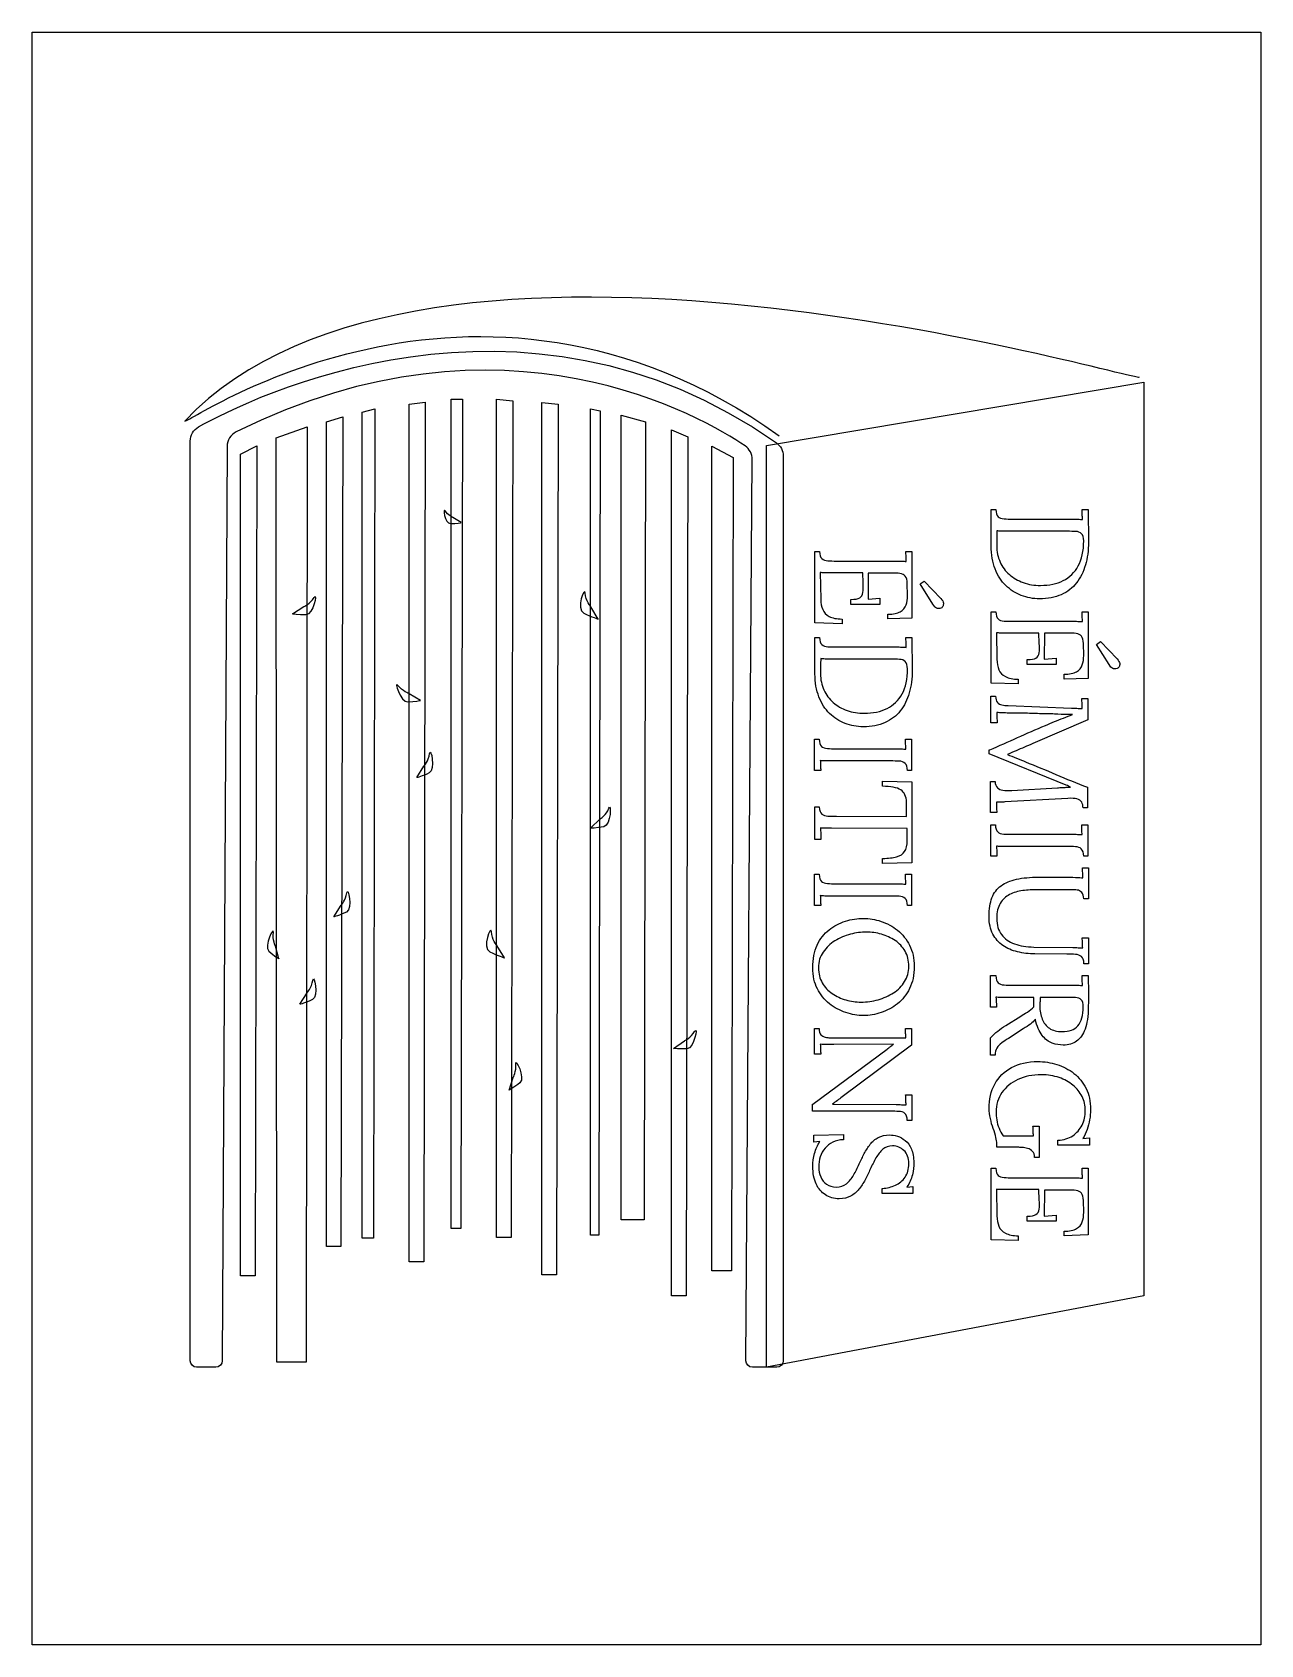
# Model space of a CAD drawing. Extents: x 67 to 232, y 151 to 367.
import ezdxf

# ---------------------------------------------------------------- set-up
doc = ezdxf.new("R2010")
doc.units = 0
doc.layers.get('0').update_dxf_attribs({"linetype": 'CONTINUOUS'})

msp = doc.modelspace()

# ---------------------------------------------------------------- linework, layer by layer
at = {"color": 1}
for points in [[(67.422162, 151.310692), (67.422162, 366.76902)], [(67.438804, 366.785671), (231.553509, 366.785671)], [(231.570152, 366.769028), (231.570152, 151.310692)], [(231.553509, 151.294023), (67.438804, 151.294023)]]:
    msp.add_lwpolyline(points, dxfattribs=at)
msp.add_lwpolyline([(67.438804, 366.785663)], close=True, dxfattribs=at)
at = {"color": 7}
for points in [[(215.952917, 197.908333), (165.523333, 188.383333), (165.523333, 311.573333), (215.952917, 320.013542)], [(119.723958, 202.459167), (117.766042, 202.459167), (117.766042, 317.103125), (119.935625, 317.34125)], [(124.698125, 206.904167), (123.401667, 206.904167), (123.401667, 317.738125), (124.909792, 317.764583)], [(131.418542, 205.713542), (129.460625, 205.713542), (129.460625, 317.738125), (131.630208, 317.526458)], [(137.4775, 200.712917), (135.519583, 200.712917), (135.519583, 317.314792), (137.689167, 317.076667)], [(108.664375, 204.522917), (106.732917, 204.522917), (106.732917, 314.721875), (108.9025, 315.383333)], [(113.003542, 205.607708), (111.495417, 205.607708), (111.495417, 316.018333), (113.215208, 316.468125)], [(143.113125, 206.031042), (142.028333, 206.031042), (142.028333, 316.441667), (143.324792, 316.203542)], [(149.172083, 208.094792), (146.129375, 208.094792), (146.129375, 315.595), (149.38375, 314.721875)], [(104.034167, 189.044792), (100.118333, 189.044792), (100.0125, 312.57875), (104.14, 314.060417)], [(154.78125, 197.908333), (152.849792, 197.908333), (152.849792, 313.637083), (155.019375, 312.711042)], [(97.207917, 200.607083), (95.25, 200.607083), (95.25, 310.382708), (97.419583, 311.493958)], [(160.866667, 201.268542), (158.247292, 201.268542), (158.247292, 311.4675), (161.078333, 309.959375)], [(171.714583, 241.77625)], [(172.481875, 241.749792)], [(202.035833, 236.69625)], [(195.2625, 222.937917)], [(88.529583, 189.256458)]]:
    msp.add_lwpolyline(points, close=True, dxfattribs=at)
for points in [[(88.529583, 189.256458), (88.529583, 312.155417)], [(93.450833, 311.441042), (92.815833, 189.256458)], [(162.771667, 189.256458), (163.618333, 309.694792)], [(167.772292, 310.144583), (167.772292, 189.256458)], [(124.751042, 301.254583), (123.639792, 301.9425), (123.639792, 301.9425)], [(195.553542, 298.1325), (195.553542, 303.000833), (196.162083, 303.000833), (196.162083, 303.000833)], [(198.4375, 301.730833), (206.427917, 301.730833)], [(207.697917, 303.000833), (208.518125, 303.000833), (208.544583, 298.635208)], [(205.687083, 300.090417), (197.749583, 300.090417), (197.749583, 300.116875)], [(175.630417, 288.369375), (175.630417, 287.734375), (172.005625, 287.840208), (172.005625, 297.391667), (172.614167, 297.391667)], [(184.15, 297.391667), (184.970208, 297.391667), (184.970208, 288.475208), (181.742292, 288.395833), (181.742292, 289.004375)], [(174.889583, 296.121667), (182.88, 296.121667)], [(172.72, 294.587083), (172.772917, 291.041667)], [(178.435, 293.184792), (178.382083, 294.534167), (174.14875, 294.534167)], [(182.112708, 294.507708), (179.122917, 294.507708), (179.096458, 291.015208), (180.683958, 291.1475), (180.683958, 290.327292), (176.794583, 290.327292), (176.794583, 290.98875), (176.821042, 290.98875)], [(184.361667, 291.517917), (184.335208, 293.105417)], [(186.081458, 293.0525), (186.610625, 293.449375), (188.833125, 291.121042)], [(187.748333, 290.35375), (186.081458, 293.0525), (186.081458, 293.0525)], [(102.182083, 289.057292), (103.690208, 290.03625), (103.690208, 290.03625)], [(143.060208, 288.369375), (142.054792, 290.009792), (142.054792, 290.009792)], [(199.178333, 280.326042), (199.178333, 279.691042), (195.553542, 279.796875), (195.553542, 289.348333), (196.162083, 289.348333)], [(207.697917, 289.348333), (208.518125, 289.348333), (208.518125, 280.431875), (205.290208, 280.326042), (205.290208, 280.9875)], [(198.4375, 288.078333), (206.427917, 288.078333)], [(172.005625, 281.040417), (172.005625, 285.90875), (172.614167, 285.90875), (172.614167, 285.90875)], [(174.889583, 284.63875), (182.88, 284.63875)], [(184.15, 285.90875), (184.970208, 285.90875), (184.996667, 281.543125)], [(196.267917, 286.54375), (196.320833, 282.998333)], [(201.982917, 285.141458), (201.93, 286.490833), (197.696667, 286.490833)], [(205.660625, 286.490833), (202.670833, 286.490833), (202.644375, 282.998333), (204.231875, 283.130625), (204.231875, 282.310417), (200.3425, 282.310417), (200.3425, 282.945417), (200.368958, 282.945417)], [(207.909583, 283.501042), (207.883125, 285.088542)], [(209.629375, 284.982708), (210.158542, 285.379583), (212.381042, 283.05125)], [(211.29625, 282.283958), (209.629375, 284.982708), (209.629375, 284.982708)], [(182.139167, 282.998333), (174.201667, 282.998333), (174.201667, 283.024792)], [(119.300625, 277.495), (117.766042, 278.394583), (117.766042, 278.394583)], [(196.347292, 274.505208), (195.527083, 274.505208), (195.527083, 278.077083), (196.135625, 278.077083)], [(197.828958, 276.807083), (206.269167, 276.463125)], [(207.671458, 277.733125), (208.465208, 277.733125), (208.465208, 274.902083), (201.109792, 271.727083)], [(172.772917, 268.12875), (171.952708, 268.12875), (171.952708, 272.309167), (172.56125, 272.309167)], [(184.097083, 272.309167), (184.917292, 272.309167), (184.917292, 268.12875), (184.361667, 268.12875), (184.361667, 268.12875)], [(182.08625, 269.39875), (174.201667, 269.39875)], [(174.836667, 271.039167), (182.827083, 271.039167)], [(205.58125, 266.170833), (195.288958, 270.35125), (195.288958, 270.880417), (195.368333, 270.880417)], [(197.749583, 270.271875), (197.749583, 270.245417)], [(118.797917, 267.17625), (119.750417, 268.710833), (119.750417, 268.710833)], [(181.027917, 266.012083), (181.027917, 266.7), (184.94375, 266.594167), (184.94375, 255.799167), (181.027917, 255.693333), (181.027917, 256.38125), (181.080833, 256.38125)], [(196.294375, 262.519583), (195.474167, 262.519583), (195.474167, 266.673542), (196.082708, 266.673542)], [(198.305208, 265.456458), (204.417083, 265.826875)], [(208.43875, 265.879792), (208.43875, 263.128125), (207.830208, 263.128125)], [(172.799375, 258.92125), (171.979167, 258.92125), (171.979167, 263.260417), (172.587708, 263.260417)], [(174.863125, 262.016875), (184.255833, 261.990417), (184.229375, 263.895417)], [(205.792917, 264.398125), (197.379167, 263.921875)], [(142.028333, 260.402917), (143.324792, 261.646458), (143.324792, 261.646458)], [(196.320833, 256.69875), (195.500625, 256.69875), (195.500625, 260.879167), (196.109167, 260.879167)], [(207.645, 260.879167), (208.465208, 260.879167), (208.465208, 256.69875), (207.909583, 256.69875), (207.909583, 256.69875)], [(184.335208, 258.788958), (184.335208, 260.376458), (174.228125, 260.402917)], [(198.384583, 259.609167), (206.375, 259.609167)], [(205.634167, 257.96875), (197.749583, 257.96875)], [(207.750833, 255.11125), (208.544583, 255.11125), (208.544583, 250.957292), (207.909583, 250.957292), (207.909583, 250.957292)], [(172.772917, 250.084167), (171.952708, 250.084167), (171.952708, 254.264583), (172.56125, 254.264583)], [(174.836667, 252.994583), (182.827083, 252.994583)], [(184.097083, 254.264583), (184.917292, 254.264583), (184.917292, 250.084167), (184.361667, 250.084167), (184.361667, 250.084167)], [(206.427917, 252.200833), (201.77125, 252.200833)], [(201.903542, 253.867708), (205.660625, 253.867708)], [(107.738333, 248.576042), (108.690833, 250.110625), (108.690833, 250.110625)], [(182.08625, 251.354167), (174.201667, 251.354167)], [(207.724375, 245.745), (208.544583, 245.745), (208.544583, 242.305417), (207.936042, 242.305417)], [(100.382917, 242.966875), (99.906667, 244.660208), (99.906667, 244.660208)], [(130.518958, 243.099167), (129.513542, 244.739583), (129.513542, 244.739583)], [(201.242083, 244.527917), (206.454375, 244.475)], [(205.660625, 243.601875), (201.374375, 243.628333)], [(196.267917, 236.484583), (195.447708, 236.484583), (195.447708, 240.717917), (195.553542, 240.717917)], [(195.553542, 240.717917), (196.162083, 240.717917)], [(198.4375, 239.447917), (206.427917, 239.447917)], [(207.697917, 240.717917), (208.518125, 240.717917)], [(103.1875, 236.881458), (104.14, 238.416042), (104.14, 238.416042)], [(201.268542, 237.781042), (197.670208, 237.781042)], [(205.660625, 237.8075), (202.115208, 237.8075)], [(197.511458, 234.050417), (199.495833, 235.293958)], [(172.772917, 230.213958), (171.952708, 230.213958), (171.952708, 233.627083), (172.56125, 233.627083)], [(184.097083, 233.627083), (184.917292, 233.627083), (184.917292, 231.431042), (175.630417, 224.498958)], [(199.839792, 233.600625), (197.855417, 232.330625)], [(153.114375, 230.98125), (154.569583, 232.013125), (154.569583, 232.013125)], [(171.714583, 223.52), (181.636458, 230.901875)], [(173.99, 232.41), (182.906458, 232.383542)], [(182.483125, 231.536875), (182.483125, 231.563333), (174.545625, 231.510417)], [(196.082708, 230.081667), (195.474167, 230.081667), (195.474167, 232.41)], [(131.1275, 225.398542), (131.683125, 227.091875), (131.683125, 227.091875)], [(184.123542, 224.763542), (184.94375, 224.763542), (184.94375, 221.350417), (184.335208, 221.350417)], [(182.059792, 222.593958), (171.688125, 222.620417), (171.688125, 223.52), (171.714583, 223.52)], [(174.360417, 223.546458), (174.360417, 223.52), (182.853542, 223.493542)], [(201.13625, 220.609583), (201.956458, 220.609583), (201.956458, 216.429167), (201.347917, 216.429167)], [(172.667083, 218.545833), (171.873333, 218.44), (171.873333, 219.3925), (175.815625, 219.498333), (175.815625, 218.783958)], [(199.125417, 217.778542), (196.294375, 217.778542), (196.294375, 218.28125)], [(197.141042, 219.313125), (199.39, 219.313125)], [(207.80375, 218.969167), (208.703333, 219.048542), (208.703333, 218.043125), (204.47, 218.043125), (204.47, 218.704583)], [(199.178333, 205.951667), (199.178333, 205.316667), (195.553542, 205.4225), (195.553542, 214.973958), (196.162083, 214.973958)], [(198.4375, 213.703958), (206.427917, 213.703958)], [(207.697917, 214.973958), (208.518125, 214.973958), (208.518125, 206.0575), (205.290208, 205.951667), (205.290208, 206.560208)], [(184.282292, 212.460417), (185.076042, 212.539792), (185.076042, 211.587292), (181.001458, 211.587292), (181.001458, 212.275208), (181.054375, 212.275208)], [(196.267917, 212.169375), (196.320833, 208.623958)], [(201.982917, 210.767083), (201.93, 212.116458), (197.696667, 212.116458)], [(205.660625, 212.063542), (202.670833, 212.063542), (202.644375, 208.571042), (204.231875, 208.703333), (204.231875, 207.883125), (200.3425, 207.883125), (200.3425, 208.571042), (200.368958, 208.571042)], [(207.909583, 209.07375), (207.883125, 210.66125)], [(91.942708, 188.383333), (89.349792, 188.383333)], [(166.899167, 188.383333), (163.644792, 188.383333)]]:
    msp.add_lwpolyline(points, dxfattribs=at)
at = {"color": 1}
for points in [[(67.422162, 366.76902), (67.422162, 366.778254), (67.429597, 366.785663), (67.438804, 366.785663)], [(231.553509, 366.785671), (231.562743, 366.785671), (231.570152, 366.778236), (231.570152, 366.769028)], [(67.438804, 151.294023), (67.42957, 151.294023), (67.422162, 151.301431), (67.422162, 151.310692)], [(231.570152, 151.310692), (231.570152, 151.301431), (231.562717, 151.294023), (231.553509, 151.294023)]]:
    msp.add_open_spline(points, degree=3, dxfattribs=at)
at = {"color": 7}
for points in [[(215.317917, 320.675), (215.317917, 319.960625), (119.644583, 348.720833), (87.78875, 314.827708)], [(87.78875, 314.827708), (87.709375, 314.086875), (126.365, 341.894583), (167.243125, 312.869792)], [(89.640833, 314.060417), (96.387708, 317.8175), (132.688542, 335.967917), (166.84625, 311.917292)], [(162.665833, 311.493958), (157.374167, 315.11875), (130.4925, 331.205417), (94.667917, 313.3725)], [(88.529583, 312.155417), (88.529583, 312.949167), (88.952917, 313.663542), (89.640833, 314.060417)], [(94.667917, 313.3725), (93.927083, 313.002083), (93.450833, 312.26125), (93.450833, 311.441042)], [(163.618333, 309.694792), (163.618333, 310.409167), (163.274375, 311.097083), (162.665833, 311.493958)], [(166.84625, 311.917292), (167.428333, 311.520417), (167.772292, 310.8325), (167.772292, 310.144583)], [(122.607917, 302.815625), (122.263958, 303.424167), (122.475625, 301.095833), (123.322292, 301.122292)], [(123.639792, 301.9425), (123.639792, 301.9425), (122.978333, 302.207083), (122.607917, 302.815625)], [(196.162083, 303.000833), (196.188542, 302.524583), (196.294375, 302.207083), (196.479583, 302.048333)], [(196.479583, 302.048333), (196.664792, 301.863125), (196.929375, 301.78375), (197.273333, 301.757292)], [(197.273333, 301.757292), (197.617292, 301.730833), (197.987708, 301.730833), (198.4375, 301.730833)], [(206.427917, 301.730833), (206.666042, 301.730833), (206.904167, 301.730833), (207.142292, 301.704375)], [(207.142292, 301.704375), (207.380417, 301.704375), (207.565625, 301.677917), (207.750833, 301.677917)], [(207.724375, 302.339375), (207.724375, 302.551042), (207.697917, 302.789167), (207.697917, 303.000833)], [(207.750833, 301.677917), (207.750833, 301.889583), (207.724375, 302.127708), (207.724375, 302.339375)], [(123.322292, 301.122292), (124.1425, 301.122292), (124.751042, 301.254583), (124.751042, 301.254583)], [(196.320833, 300.169792), (196.320833, 299.825833), (196.294375, 299.534792), (196.294375, 299.24375)], [(196.902917, 300.116875), (196.664792, 300.116875), (196.479583, 300.143333), (196.320833, 300.169792)], [(197.749583, 300.116875), (197.405625, 300.116875), (197.141042, 300.116875), (196.902917, 300.116875)], [(206.85125, 300.063958), (206.507292, 300.090417), (206.136875, 300.090417), (205.687083, 300.090417)], [(207.618542, 299.772917), (207.433333, 299.958125), (207.16875, 300.063958), (206.85125, 300.063958)], [(207.909583, 298.820417), (207.909583, 299.270208), (207.80375, 299.587708), (207.618542, 299.772917)], [(172.614167, 297.391667), (172.640625, 296.915417), (172.746458, 296.597917), (172.931667, 296.439167)], [(184.176458, 296.730208), (184.176458, 296.941875), (184.15, 297.18), (184.15, 297.391667)], [(196.082708, 295.063333), (195.73875, 295.936458), (195.553542, 296.968333), (195.553542, 298.1325)], [(196.294375, 299.24375), (196.294375, 298.952708), (196.294375, 298.741042), (196.294375, 298.529375)], [(196.294375, 298.529375), (196.294375, 298.317708), (196.294375, 298.211875), (196.294375, 298.158958)], [(196.294375, 298.158958), (196.294375, 297.365208), (196.453125, 296.624375), (196.744167, 295.989375)], [(207.195208, 295.460208), (207.671458, 296.333333), (207.909583, 297.444583), (207.909583, 298.820417)], [(208.544583, 298.635208), (208.544583, 297.523958), (208.412292, 296.518542), (208.147708, 295.5925)], [(172.931667, 296.439167), (173.116875, 296.253958), (173.381458, 296.174583), (173.725417, 296.148125)], [(173.725417, 296.148125), (174.069375, 296.121667), (174.439792, 296.121667), (174.889583, 296.121667)], [(182.88, 296.121667), (183.118125, 296.121667), (183.35625, 296.121667), (183.594375, 296.095208)], [(183.594375, 296.095208), (183.8325, 296.095208), (184.017708, 296.06875), (184.202917, 296.06875)], [(184.202917, 296.06875), (184.202917, 296.280417), (184.176458, 296.518542), (184.176458, 296.730208)], [(196.744167, 295.989375), (197.035208, 295.327917), (197.458542, 294.772292), (197.987708, 294.3225)], [(205.184375, 293.502292), (206.031042, 293.925625), (206.718958, 294.587083), (207.195208, 295.460208)], [(208.147708, 295.5925), (207.883125, 294.666458), (207.48625, 293.872708), (206.957083, 293.184792)], [(173.302083, 294.534167), (173.063958, 294.534167), (172.87875, 294.560625), (172.72, 294.587083)], [(174.14875, 294.534167), (173.804792, 294.534167), (173.540208, 294.534167), (173.302083, 294.534167)], [(178.408542, 291.914792), (178.461458, 292.232292), (178.461458, 292.655625), (178.435, 293.184792)], [(183.35625, 294.454792), (183.03875, 294.507708), (182.641875, 294.507708), (182.112708, 294.507708)], [(184.070625, 294.084375), (183.911875, 294.269583), (183.67375, 294.401875), (183.35625, 294.454792)], [(184.335208, 293.105417), (184.335208, 293.555208), (184.229375, 293.899167), (184.070625, 294.084375)], [(197.511458, 292.840833), (196.902917, 293.422917), (196.426667, 294.16375), (196.082708, 295.063333)], [(197.987708, 294.3225), (198.516875, 293.84625), (199.125417, 293.502292), (199.839792, 293.237708)], [(199.839792, 293.237708), (200.554167, 292.973125), (201.321458, 292.867292), (202.141667, 292.867292)], [(202.141667, 292.867292), (203.305833, 292.867292), (204.337708, 293.078958), (205.184375, 293.502292)], [(206.957083, 293.184792), (206.427917, 292.523333), (205.74, 291.994167), (204.919792, 291.62375)], [(103.690208, 290.03625), (103.690208, 290.03625), (104.563333, 290.406667), (105.0925, 291.226875)], [(105.0925, 291.226875), (105.621667, 292.047083), (104.986667, 288.951458), (103.954792, 288.925)], [(141.313958, 291.835417), (141.261042, 292.867292), (140.0175, 289.692292), (141.102292, 289.163125)], [(142.054792, 290.009792), (142.054792, 290.009792), (141.366875, 290.803542), (141.313958, 291.835417)], [(172.772917, 291.041667), (172.772917, 290.486042), (172.87875, 290.03625), (173.0375, 289.639375)], [(176.821042, 290.98875), (177.376667, 290.98875), (177.747083, 291.068125), (177.985208, 291.200417)], [(177.985208, 291.200417), (178.223333, 291.359167), (178.355625, 291.570833), (178.408542, 291.914792)], [(184.176458, 290.247917), (184.30875, 290.618333), (184.361667, 291.041667), (184.361667, 291.517917)], [(188.833125, 291.121042), (189.044792, 290.882917), (189.150625, 290.67125), (189.177083, 290.486042)], [(199.575208, 291.517917), (198.807917, 291.808958), (198.12, 292.25875), (197.511458, 292.840833)], [(202.009375, 291.068125), (201.162708, 291.068125), (200.3425, 291.226875), (199.575208, 291.517917)], [(204.919792, 291.62375), (204.099583, 291.253333), (203.120625, 291.068125), (202.009375, 291.068125)], [(103.954792, 288.925), (102.949375, 288.898542), (102.182083, 289.057292), (102.182083, 289.057292)], [(141.102292, 289.163125), (142.187083, 288.6075), (143.060208, 288.369375), (143.060208, 288.369375)], [(173.0375, 289.639375), (173.19625, 289.2425), (173.487292, 288.925), (173.910625, 288.713333)], [(181.742292, 289.004375), (182.483125, 289.004375), (183.012292, 289.110208), (183.409167, 289.348333)], [(183.409167, 289.348333), (183.779583, 289.56), (184.044167, 289.8775), (184.176458, 290.247917)], [(188.251042, 289.824583), (188.092292, 289.903958), (187.933542, 290.062708), (187.748333, 290.35375)], [(188.674375, 289.771667), (188.542083, 289.745208), (188.409792, 289.771667), (188.251042, 289.824583)], [(188.938958, 289.8775), (188.886042, 289.851042), (188.806667, 289.798125), (188.674375, 289.771667)], [(189.097708, 290.062708), (189.018333, 289.956875), (188.965417, 289.903958), (188.938958, 289.8775)], [(189.177083, 290.486042), (189.177083, 290.300833), (189.150625, 290.168542), (189.097708, 290.062708)], [(196.162083, 289.348333), (196.188542, 288.872083), (196.294375, 288.554583), (196.479583, 288.395833)], [(207.724375, 288.686875), (207.724375, 288.898542), (207.697917, 289.136667), (207.697917, 289.348333)], [(173.910625, 288.713333), (174.333958, 288.501667), (174.916042, 288.369375), (175.630417, 288.369375)], [(196.479583, 288.395833), (196.664792, 288.210625), (196.929375, 288.13125), (197.273333, 288.104792)], [(197.273333, 288.104792), (197.617292, 288.078333), (197.987708, 288.078333), (198.4375, 288.078333)], [(206.427917, 288.078333), (206.666042, 288.078333), (206.904167, 288.078333), (207.142292, 288.051875)], [(207.142292, 288.051875), (207.380417, 288.051875), (207.565625, 288.025417), (207.750833, 288.025417)], [(207.750833, 288.025417), (207.750833, 288.237083), (207.724375, 288.475208), (207.724375, 288.686875)], [(172.614167, 285.90875), (172.640625, 285.4325), (172.746458, 285.115), (172.931667, 284.95625)], [(172.931667, 284.95625), (173.116875, 284.771042), (173.381458, 284.691667), (173.725417, 284.665208)], [(173.725417, 284.665208), (174.069375, 284.63875), (174.439792, 284.63875), (174.889583, 284.63875)], [(182.88, 284.63875), (183.118125, 284.63875), (183.35625, 284.63875), (183.594375, 284.612292)], [(183.594375, 284.612292), (183.8325, 284.612292), (184.017708, 284.585833), (184.202917, 284.585833)], [(184.176458, 285.247292), (184.176458, 285.458958), (184.15, 285.697083), (184.15, 285.90875)], [(184.202917, 284.585833), (184.202917, 284.7975), (184.176458, 285.035625), (184.176458, 285.247292)], [(196.85, 286.490833), (196.611875, 286.490833), (196.426667, 286.517292), (196.267917, 286.54375)], [(197.696667, 286.490833), (197.352708, 286.490833), (197.088125, 286.490833), (196.85, 286.490833)], [(201.956458, 283.871458), (202.009375, 284.188958), (202.009375, 284.612292), (201.982917, 285.141458)], [(206.904167, 286.437917), (206.586667, 286.490833), (206.189792, 286.490833), (205.660625, 286.490833)], [(207.618542, 286.0675), (207.459792, 286.252708), (207.221667, 286.385), (206.904167, 286.437917)], [(207.883125, 285.088542), (207.883125, 285.538333), (207.777292, 285.882292), (207.618542, 286.0675)], [(172.772917, 283.077708), (172.772917, 282.73375), (172.746458, 282.442708), (172.746458, 282.151667)], [(173.355, 283.024792), (173.116875, 283.024792), (172.931667, 283.05125), (172.772917, 283.077708)], [(174.201667, 283.024792), (173.857708, 283.024792), (173.593125, 283.024792), (173.355, 283.024792)], [(183.303333, 282.971875), (182.959375, 282.998333), (182.588958, 282.998333), (182.139167, 282.998333)], [(184.070625, 282.680833), (183.885417, 282.866042), (183.620833, 282.971875), (183.303333, 282.971875)], [(184.361667, 281.728333), (184.361667, 282.178125), (184.255833, 282.495625), (184.070625, 282.680833)], [(196.320833, 282.998333), (196.320833, 282.442708), (196.426667, 281.992917), (196.585417, 281.596042)], [(200.368958, 282.945417), (200.924583, 282.945417), (201.295, 283.024792), (201.533125, 283.157083)], [(201.533125, 283.157083), (201.77125, 283.315833), (201.903542, 283.5275), (201.956458, 283.871458)], [(207.724375, 282.231042), (207.856667, 282.601458), (207.909583, 283.024792), (207.909583, 283.501042)], [(212.381042, 283.05125), (212.592708, 282.813125), (212.698542, 282.601458), (212.725, 282.41625)], [(212.725, 282.41625), (212.725, 282.231042), (212.698542, 282.09875), (212.645625, 281.992917)], [(116.284375, 279.479375), (115.675833, 280.273125), (116.628333, 277.256875), (117.607292, 277.283333)], [(172.534792, 277.97125), (172.190833, 278.844375), (172.005625, 279.87625), (172.005625, 281.040417)], [(172.746458, 282.151667), (172.746458, 281.860625), (172.746458, 281.648958), (172.746458, 281.437292)], [(172.746458, 281.437292), (172.746458, 281.225625), (172.746458, 281.119792), (172.746458, 281.066875)], [(172.746458, 281.066875), (172.746458, 280.273125), (172.905208, 279.532292), (173.19625, 278.897292)], [(183.647292, 278.368125), (184.123542, 279.24125), (184.361667, 280.3525), (184.361667, 281.728333)], [(184.996667, 281.543125), (184.996667, 280.431875), (184.864375, 279.426458), (184.599792, 278.500417)], [(196.585417, 281.596042), (196.744167, 281.199167), (197.035208, 280.881667), (197.458542, 280.67)], [(197.458542, 280.67), (197.881875, 280.458333), (198.463958, 280.326042), (199.178333, 280.326042)], [(205.290208, 280.9875), (206.031042, 280.9875), (206.560208, 281.093333), (206.957083, 281.331458)], [(206.957083, 281.331458), (207.3275, 281.543125), (207.592083, 281.860625), (207.724375, 282.231042)], [(211.798958, 281.754792), (211.640208, 281.834167), (211.481458, 281.992917), (211.29625, 282.283958)], [(212.222292, 281.701875), (212.09, 281.675417), (211.957708, 281.701875), (211.798958, 281.754792)], [(212.486875, 281.807708), (212.433958, 281.78125), (212.354583, 281.728333), (212.222292, 281.701875)], [(212.645625, 281.992917), (212.56625, 281.887083), (212.513333, 281.834167), (212.486875, 281.807708)], [(117.766042, 278.394583), (117.766042, 278.394583), (116.892917, 278.712083), (116.284375, 279.479375)], [(173.19625, 278.897292), (173.487292, 278.235833), (173.910625, 277.680208), (174.439792, 277.230417)], [(181.636458, 276.410208), (182.483125, 276.833542), (183.171042, 277.495), (183.647292, 278.368125)], [(184.599792, 278.500417), (184.335208, 277.574375), (183.938333, 276.780625), (183.409167, 276.092708)], [(196.135625, 278.077083), (196.135625, 277.706667), (196.241458, 277.415625), (196.37375, 277.230417)], [(117.607292, 277.283333), (118.58625, 277.309792), (119.300625, 277.495), (119.300625, 277.495)], [(173.963542, 275.74875), (173.355, 276.330833), (172.87875, 277.071667), (172.534792, 277.97125)], [(174.439792, 277.230417), (174.968958, 276.754167), (175.5775, 276.410208), (176.291875, 276.145625)], [(176.291875, 276.145625), (177.00625, 275.881042), (177.773542, 275.775208), (178.59375, 275.775208)], [(178.59375, 275.775208), (179.757917, 275.775208), (180.789792, 275.986875), (181.636458, 276.410208)], [(183.409167, 276.092708), (182.88, 275.43125), (182.192083, 274.902083), (181.371875, 274.531667)], [(197.061667, 275.828125), (196.797083, 275.828125), (196.5325, 275.854583), (196.294375, 275.881042)], [(196.294375, 275.881042), (196.294375, 275.642917), (196.320833, 275.404792), (196.320833, 275.193125)], [(196.37375, 277.230417), (196.5325, 277.045208), (196.744167, 276.939375), (196.982292, 276.886458)], [(196.982292, 276.886458), (197.246875, 276.833542), (197.511458, 276.807083), (197.828958, 276.807083)], [(206.269167, 276.463125), (206.507292, 276.463125), (206.771875, 276.436667), (207.01, 276.436667)], [(207.01, 276.436667), (207.248125, 276.436667), (207.48625, 276.410208), (207.724375, 276.410208)], [(207.697917, 277.071667), (207.697917, 277.283333), (207.671458, 277.521458), (207.671458, 277.733125)], [(207.724375, 276.410208), (207.724375, 276.621875), (207.697917, 276.86), (207.697917, 277.071667)], [(176.027292, 274.425833), (175.26, 274.716875), (174.572083, 275.166667), (173.963542, 275.74875)], [(178.461458, 273.976042), (177.614792, 273.976042), (176.794583, 274.134792), (176.027292, 274.425833)], [(181.371875, 274.531667), (180.551667, 274.16125), (179.572708, 273.976042), (178.461458, 273.976042)], [(196.320833, 275.193125), (196.320833, 274.955), (196.347292, 274.743333), (196.347292, 274.505208)], [(197.881875, 275.801667), (197.617292, 275.801667), (197.32625, 275.828125), (197.061667, 275.828125)], [(199.892708, 275.775208), (199.178333, 275.775208), (198.516875, 275.801667), (197.881875, 275.801667)], [(199.0725, 272.520833), (200.289583, 273.076458), (201.533125, 273.632083), (202.803125, 274.16125)], [(202.009375, 275.722292), (201.295, 275.74875), (200.580625, 275.775208), (199.892708, 275.775208)], [(204.020208, 275.669375), (203.385208, 275.695833), (202.72375, 275.722292), (202.009375, 275.722292)], [(202.803125, 274.16125), (203.2, 274.346458), (203.596875, 274.505208), (203.99375, 274.663958)], [(203.99375, 274.663958), (204.390625, 274.822708), (204.7875, 274.981458), (205.210833, 275.140208)], [(205.634167, 275.616458), (205.184375, 275.616458), (204.655208, 275.642917), (204.020208, 275.669375)], [(205.210833, 275.140208), (205.607708, 275.298958), (206.031042, 275.457708), (206.427917, 275.616458)], [(206.031042, 275.616458), (205.89875, 275.616458), (205.766458, 275.616458), (205.634167, 275.616458)], [(206.427917, 275.616458), (206.295625, 275.616458), (206.163333, 275.616458), (206.031042, 275.616458)], [(172.56125, 272.309167), (172.587708, 271.832917), (172.693542, 271.515417), (172.87875, 271.356667)], [(184.123542, 271.647708), (184.123542, 271.859375), (184.097083, 272.0975), (184.097083, 272.309167)], [(184.15, 270.98625), (184.15, 271.197917), (184.123542, 271.436042), (184.123542, 271.647708)], [(195.368333, 270.880417), (196.611875, 271.436042), (197.828958, 271.965208), (199.0725, 272.520833)], [(201.109792, 271.727083), (200.739375, 271.568333), (200.368958, 271.409583), (199.998542, 271.250833)], [(119.750417, 268.710833), (119.750417, 268.710833), (120.385417, 269.39875), (120.517708, 270.377708)], [(120.517708, 270.377708), (120.65, 271.356667), (121.364375, 268.261042), (120.464792, 267.81125)], [(173.328542, 269.39875), (173.063958, 269.39875), (172.87875, 269.425208), (172.72, 269.451667)], [(172.72, 269.451667), (172.72, 269.24), (172.746458, 269.001875), (172.746458, 268.790208)], [(172.87875, 271.356667), (173.063958, 271.171458), (173.328542, 271.092083), (173.6725, 271.065625)], [(174.201667, 269.39875), (173.857708, 269.39875), (173.593125, 269.39875), (173.328542, 269.39875)], [(173.6725, 271.065625), (174.016458, 271.039167), (174.386875, 271.039167), (174.836667, 271.039167)], [(183.250417, 269.372292), (182.906458, 269.39875), (182.536042, 269.39875), (182.08625, 269.39875)], [(182.827083, 271.039167), (183.065208, 271.039167), (183.303333, 271.039167), (183.541458, 271.012708)], [(184.044167, 269.08125), (183.858958, 269.266458), (183.567917, 269.372292), (183.250417, 269.372292)], [(183.541458, 271.012708), (183.779583, 271.012708), (183.964792, 270.98625), (184.15, 270.98625)], [(198.887292, 270.774583), (198.516875, 270.615833), (198.146458, 270.457083), (197.749583, 270.271875)], [(197.749583, 270.245417), (198.093542, 270.113125), (198.490417, 269.954375), (198.940208, 269.769167)], [(199.998542, 271.250833), (199.628125, 271.092083), (199.257708, 270.933333), (198.887292, 270.774583)], [(198.940208, 269.769167), (199.39, 269.583958), (199.813333, 269.425208), (200.130833, 269.292917)], [(120.464792, 267.81125), (119.53875, 267.361458), (118.797917, 267.17625), (118.797917, 267.17625)], [(172.746458, 268.790208), (172.746458, 268.578542), (172.772917, 268.340417), (172.772917, 268.12875)], [(184.361667, 268.12875), (184.361667, 268.578542), (184.255833, 268.896042), (184.044167, 269.08125)], [(200.130833, 269.292917), (201.480208, 268.737292), (202.856042, 268.181667), (204.205417, 267.599583)], [(204.205417, 267.599583), (205.58125, 267.0175), (206.983542, 266.435417), (208.43875, 265.879792)], [(183.462083, 265.535833), (182.932917, 265.853333), (182.139167, 266.012083), (181.027917, 266.012083)], [(184.229375, 263.895417), (184.229375, 264.662708), (183.964792, 265.218333), (183.462083, 265.535833)], [(196.082708, 266.673542), (196.082708, 266.303125), (196.188542, 266.012083), (196.37375, 265.826875)], [(196.37375, 265.826875), (196.558958, 265.641667), (196.797083, 265.535833), (197.114583, 265.482917)], [(197.114583, 265.482917), (197.432083, 265.43), (197.828958, 265.43), (198.305208, 265.456458)], [(204.417083, 265.826875), (204.602292, 265.826875), (204.813958, 265.853333), (204.999167, 265.853333)], [(204.999167, 265.853333), (205.184375, 265.853333), (205.396042, 265.879792), (205.58125, 265.879792)], [(205.89875, 266.038542), (205.792917, 266.091458), (205.687083, 266.117917), (205.58125, 266.170833)], [(205.58125, 265.879792), (205.766458, 265.879792), (205.978125, 265.90625), (206.163333, 265.90625)], [(206.163333, 265.90625), (206.083958, 265.932708), (205.978125, 265.985625), (205.89875, 266.038542)], [(143.324792, 261.646458), (143.324792, 261.646458), (144.118542, 262.175625), (144.4625, 263.075208)], [(144.4625, 263.075208), (144.806458, 263.974792), (144.78, 260.82625), (143.774583, 260.614583)], [(172.587708, 263.260417), (172.614167, 262.784167), (172.72, 262.466667), (172.931667, 262.307917)], [(196.770625, 263.895417), (196.585417, 263.895417), (196.400208, 263.895417), (196.241458, 263.895417)], [(196.241458, 263.895417), (196.241458, 263.68375), (196.267917, 263.445625), (196.267917, 263.2075)], [(196.267917, 263.2075), (196.267917, 262.969375), (196.294375, 262.757708), (196.294375, 262.519583)], [(197.379167, 263.921875), (197.1675, 263.895417), (196.955833, 263.895417), (196.770625, 263.895417)], [(207.01, 264.31875), (206.718958, 264.398125), (206.322083, 264.424583), (205.792917, 264.398125)], [(207.645, 263.895417), (207.512708, 264.080625), (207.301042, 264.239375), (207.01, 264.31875)], [(207.830208, 263.128125), (207.830208, 263.445625), (207.777292, 263.68375), (207.645, 263.895417)], [(172.931667, 262.307917), (173.116875, 262.149167), (173.407917, 262.043333), (173.725417, 262.043333)], [(173.725417, 262.043333), (174.069375, 262.016875), (174.439792, 262.016875), (174.863125, 262.016875)], [(196.109167, 260.879167), (196.135625, 260.402917), (196.241458, 260.085417), (196.426667, 259.926667)], [(207.671458, 260.217708), (207.671458, 260.429375), (207.645, 260.6675), (207.645, 260.879167)], [(143.774583, 260.614583), (142.769167, 260.402917), (142.028333, 260.402917), (142.028333, 260.402917)], [(173.355, 260.402917), (173.116875, 260.402917), (172.905208, 260.429375), (172.746458, 260.455833)], [(172.746458, 260.455833), (172.746458, 260.19125), (172.772917, 259.953125), (172.772917, 259.688542)], [(172.772917, 259.688542), (172.772917, 259.423958), (172.799375, 259.185833), (172.799375, 258.92125)], [(174.228125, 260.402917), (173.884167, 260.402917), (173.619583, 260.402917), (173.355, 260.402917)], [(183.99125, 257.307292), (184.229375, 257.65125), (184.335208, 258.1275), (184.335208, 258.788958)], [(196.426667, 259.926667), (196.611875, 259.741458), (196.876458, 259.662083), (197.220417, 259.635625)], [(197.220417, 259.635625), (197.564375, 259.609167), (197.934792, 259.609167), (198.384583, 259.609167)], [(206.375, 259.609167), (206.613125, 259.609167), (206.85125, 259.609167), (207.089375, 259.582708)], [(207.089375, 259.582708), (207.3275, 259.582708), (207.512708, 259.55625), (207.697917, 259.55625)], [(207.697917, 259.55625), (207.697917, 259.767917), (207.671458, 260.006042), (207.671458, 260.217708)], [(181.080833, 256.38125), (181.821667, 256.38125), (182.40375, 256.460625), (182.906458, 256.592917)], [(182.906458, 256.592917), (183.409167, 256.725208), (183.753125, 256.963333), (183.99125, 257.307292)], [(196.876458, 257.96875), (196.638333, 257.96875), (196.426667, 257.995208), (196.267917, 258.021667)], [(196.267917, 258.021667), (196.267917, 257.81), (196.294375, 257.571875), (196.294375, 257.360208)], [(196.294375, 257.360208), (196.294375, 257.148542), (196.320833, 256.910417), (196.320833, 256.69875)], [(197.749583, 257.96875), (197.405625, 257.96875), (197.141042, 257.96875), (196.876458, 257.96875)], [(206.798333, 257.942292), (206.454375, 257.96875), (206.083958, 257.96875), (205.634167, 257.96875)], [(207.592083, 257.65125), (207.406875, 257.836458), (207.115833, 257.915833), (206.798333, 257.942292)], [(207.909583, 256.69875), (207.909583, 257.148542), (207.80375, 257.466042), (207.592083, 257.65125)], [(207.777292, 254.449792), (207.777292, 254.661458), (207.750833, 254.899583), (207.750833, 255.11125)], [(207.80375, 253.788333), (207.80375, 254), (207.777292, 254.238125), (207.777292, 254.449792)], [(109.458125, 251.7775), (109.590417, 252.756458), (110.304792, 249.660833), (109.405208, 249.211042)], [(172.56125, 254.264583), (172.587708, 253.788333), (172.693542, 253.470833), (172.87875, 253.312083)], [(172.87875, 253.312083), (173.063958, 253.126875), (173.328542, 253.0475), (173.6725, 253.021042)], [(173.6725, 253.021042), (174.016458, 252.994583), (174.386875, 252.994583), (174.836667, 252.994583)], [(182.827083, 252.994583), (183.065208, 252.994583), (183.303333, 252.994583), (183.541458, 252.968125)], [(183.541458, 252.968125), (183.779583, 252.968125), (183.964792, 252.941667), (184.15, 252.941667)], [(184.123542, 253.603125), (184.123542, 253.814792), (184.097083, 254.052917), (184.097083, 254.264583)], [(184.15, 252.941667), (184.15, 253.153333), (184.123542, 253.391458), (184.123542, 253.603125)], [(195.659375, 251.116042), (195.923958, 251.7775), (196.320833, 252.333125), (196.876458, 252.73)], [(196.876458, 252.73), (197.432083, 253.126875), (198.093542, 253.417917), (198.940208, 253.603125)], [(198.940208, 253.603125), (199.760417, 253.788333), (200.765833, 253.867708), (201.903542, 253.867708)], [(201.77125, 252.200833), (201.083333, 252.200833), (200.421875, 252.147917), (199.760417, 252.068542)], [(205.660625, 253.867708), (205.978125, 253.867708), (206.348542, 253.867708), (206.798333, 253.84125)], [(207.036458, 252.147917), (206.798333, 252.174375), (206.613125, 252.200833), (206.427917, 252.200833)], [(206.798333, 253.84125), (207.248125, 253.814792), (207.565625, 253.814792), (207.80375, 253.788333)], [(207.645, 251.830417), (207.459792, 252.015625), (207.274583, 252.121458), (207.036458, 252.147917)], [(108.690833, 250.110625), (108.690833, 250.110625), (109.325833, 250.798542), (109.458125, 251.7775)], [(173.328542, 251.354167), (173.063958, 251.354167), (172.87875, 251.380625), (172.72, 251.407083)], [(172.72, 251.407083), (172.72, 251.195417), (172.746458, 250.957292), (172.746458, 250.745625)], [(172.746458, 250.745625), (172.746458, 250.533958), (172.772917, 250.295833), (172.772917, 250.084167)], [(174.201667, 251.354167), (173.857708, 251.354167), (173.593125, 251.354167), (173.328542, 251.354167)], [(183.250417, 251.327708), (182.906458, 251.354167), (182.536042, 251.354167), (182.08625, 251.354167)], [(184.044167, 251.036667), (183.858958, 251.221875), (183.567917, 251.327708), (183.250417, 251.327708)], [(184.361667, 250.084167), (184.361667, 250.533958), (184.255833, 250.851458), (184.044167, 251.036667)], [(195.2625, 248.628958), (195.2625, 249.607917), (195.394792, 250.454583), (195.659375, 251.116042)], [(196.770625, 250.375208), (196.453125, 249.8725), (196.294375, 249.184583), (196.294375, 248.364375)], [(198.014167, 251.539375), (197.485, 251.274792), (197.088125, 250.904375), (196.770625, 250.375208)], [(199.760417, 252.068542), (199.098958, 251.989167), (198.516875, 251.803958), (198.014167, 251.539375)], [(207.909583, 250.957292), (207.909583, 251.354167), (207.830208, 251.645208), (207.645, 251.830417)], [(109.405208, 249.211042), (108.479167, 248.76125), (107.738333, 248.576042), (107.738333, 248.576042)], [(173.884167, 246.829792), (174.545625, 247.358958), (175.286458, 247.729375), (176.080208, 247.993958)], [(176.080208, 247.993958), (176.873958, 248.232083), (177.694167, 248.364375), (178.487917, 248.364375)], [(178.487917, 248.364375), (179.255208, 248.364375), (180.048958, 248.232083), (180.842708, 247.9675)], [(180.842708, 247.9675), (181.636458, 247.702917), (182.377292, 247.306042), (183.03875, 246.776875)], [(195.765208, 246.274167), (195.447708, 246.909167), (195.2625, 247.702917), (195.2625, 248.628958)], [(196.294375, 248.364375), (196.294375, 247.464792), (196.506042, 246.750417), (196.929375, 246.194792)], [(99.642083, 246.485833), (99.774375, 247.464792), (98.319167, 244.660208), (99.033542, 243.99875)], [(99.906667, 244.660208), (99.906667, 244.660208), (99.509792, 245.506875), (99.642083, 246.485833)], [(128.772708, 246.565208), (128.719792, 247.597083), (127.47625, 244.422083), (128.561042, 243.892917)], [(129.513542, 244.739583), (129.513542, 244.739583), (128.825625, 245.533333), (128.772708, 246.565208)], [(172.296667, 244.7925), (172.693542, 245.639167), (173.222708, 246.327083), (173.884167, 246.829792)], [(176.741667, 246.247708), (176.000833, 246.0625), (175.312917, 245.771458), (174.677917, 245.374583)], [(178.858333, 246.53875), (178.170417, 246.53875), (177.4825, 246.432917), (176.741667, 246.247708)], [(180.895625, 246.247708), (180.234167, 246.432917), (179.54625, 246.53875), (178.858333, 246.53875)], [(182.72125, 245.401042), (182.165625, 245.771458), (181.557083, 246.0625), (180.895625, 246.247708)], [(183.03875, 246.776875), (183.700208, 246.247708), (184.229375, 245.559792), (184.652708, 244.766042)], [(197.114583, 244.739583), (196.558958, 245.136458), (196.109167, 245.639167), (195.765208, 246.274167)], [(196.929375, 246.194792), (197.352708, 245.639167), (197.934792, 245.215833), (198.675625, 244.95125)], [(207.750833, 245.083542), (207.750833, 245.295208), (207.724375, 245.506875), (207.724375, 245.745)], [(99.033542, 243.99875), (99.747917, 243.337292), (100.382917, 242.966875), (100.382917, 242.966875)], [(128.561042, 243.892917), (129.645833, 243.36375), (130.518958, 243.099167), (130.518958, 243.099167)], [(171.714583, 241.77625), (171.714583, 242.940417), (171.899792, 243.945833), (172.296667, 244.7925)], [(173.116875, 243.866458), (172.667083, 243.284375), (172.481875, 242.57), (172.481875, 241.749792)], [(174.677917, 245.374583), (174.042917, 244.977708), (173.51375, 244.475), (173.116875, 243.866458)], [(184.044167, 243.972292), (183.700208, 244.554375), (183.276875, 245.030625), (182.72125, 245.401042)], [(184.546875, 241.961458), (184.546875, 242.72875), (184.388125, 243.390208), (184.044167, 243.972292)], [(184.652708, 244.766042), (185.049583, 243.945833), (185.26125, 243.019792), (185.26125, 241.935)], [(199.0725, 243.892917), (198.331667, 244.078125), (197.696667, 244.342708), (197.114583, 244.739583)], [(198.675625, 244.95125), (199.416458, 244.686667), (200.263125, 244.554375), (201.242083, 244.527917)], [(201.374375, 243.628333), (200.580625, 243.628333), (199.813333, 243.707708), (199.0725, 243.892917)], [(206.824792, 243.548958), (206.480833, 243.575417), (206.110417, 243.575417), (205.660625, 243.601875)], [(206.454375, 244.475), (206.6925, 244.475), (206.930625, 244.475), (207.16875, 244.448542)], [(207.618542, 243.257917), (207.433333, 243.443125), (207.142292, 243.5225), (206.824792, 243.548958)], [(207.16875, 244.448542), (207.406875, 244.448542), (207.592083, 244.422083), (207.777292, 244.422083)], [(207.777292, 244.422083), (207.777292, 244.63375), (207.750833, 244.871875), (207.750833, 245.083542)], [(172.323125, 238.971667), (171.92625, 239.738958), (171.714583, 240.665), (171.714583, 241.77625)], [(172.481875, 241.749792), (172.481875, 240.9825), (172.640625, 240.321042), (172.984583, 239.738958)], [(183.99125, 239.924167), (184.361667, 240.532708), (184.546875, 241.194167), (184.546875, 241.961458)], [(185.26125, 241.935), (185.26125, 240.797292), (185.049583, 239.818333), (184.652708, 238.998125)], [(207.936042, 242.305417), (207.936042, 242.781667), (207.830208, 243.099167), (207.618542, 243.257917)], [(104.14, 238.416042), (104.14, 238.416042), (104.775, 239.103958), (104.907292, 240.082917)], [(104.907292, 240.082917), (105.039583, 241.061875), (105.753958, 237.96625), (104.854375, 237.516458)], [(172.984583, 239.738958), (173.302083, 239.183333), (173.751875, 238.707083), (174.3075, 238.310208)], [(182.509583, 238.416042), (183.118125, 238.812917), (183.620833, 239.315625), (183.99125, 239.924167)], [(196.162083, 240.717917), (196.188542, 240.241667), (196.294375, 239.924167), (196.479583, 239.765417)], [(196.479583, 239.765417), (196.664792, 239.580208), (196.929375, 239.500833), (197.273333, 239.474375)], [(197.273333, 239.474375), (197.617292, 239.447917), (197.987708, 239.447917), (198.4375, 239.447917)], [(206.427917, 239.447917), (206.666042, 239.447917), (206.904167, 239.447917), (207.142292, 239.421458)], [(207.142292, 239.421458), (207.380417, 239.421458), (207.565625, 239.395), (207.750833, 239.395)], [(207.724375, 240.056458), (207.724375, 240.268125), (207.697917, 240.50625), (207.697917, 240.717917)], [(207.750833, 239.395), (207.750833, 239.606667), (207.724375, 239.844792), (207.724375, 240.056458)], [(208.518125, 240.717917), (208.518125, 240.03), (208.544583, 239.315625), (208.544583, 238.627708)], [(104.854375, 237.516458), (103.928333, 237.066667), (103.1875, 236.881458), (103.1875, 236.881458)], [(173.937083, 236.960833), (173.275625, 237.49), (172.72, 238.177917), (172.323125, 238.971667)], [(174.3075, 238.310208), (174.863125, 237.939792), (175.471667, 237.64875), (176.133125, 237.463542)], [(176.133125, 237.463542), (176.794583, 237.278333), (177.4825, 237.1725), (178.170417, 237.1725)], [(178.170417, 237.1725), (178.937708, 237.1725), (179.705, 237.278333), (180.445833, 237.49)], [(180.445833, 237.49), (181.186667, 237.701667), (181.874583, 238.019167), (182.509583, 238.416042)], [(184.652708, 238.998125), (184.255833, 238.177917), (183.700208, 237.49), (183.03875, 236.960833)], [(196.797083, 237.781042), (196.558958, 237.781042), (196.347292, 237.8075), (196.188542, 237.833958)], [(196.188542, 237.833958), (196.188542, 237.675208), (196.215, 237.542917), (196.215, 237.384167)], [(196.215, 237.384167), (196.215, 237.225417), (196.241458, 237.093125), (196.241458, 236.934375)], [(197.670208, 237.781042), (197.32625, 237.781042), (197.061667, 237.781042), (196.797083, 237.781042)], [(201.242083, 237.146042), (201.242083, 237.357708), (201.242083, 237.569375), (201.268542, 237.781042)], [(201.268542, 236.5375), (201.268542, 236.722708), (201.242083, 236.934375), (201.242083, 237.146042)], [(202.08875, 237.251875), (202.035833, 237.093125), (202.035833, 236.907917), (202.035833, 236.69625)], [(202.115208, 237.8075), (202.115208, 237.622292), (202.08875, 237.410625), (202.08875, 237.251875)], [(206.824792, 237.781042), (206.507292, 237.8075), (206.110417, 237.8075), (205.660625, 237.8075)], [(207.592083, 237.49), (207.406875, 237.675208), (207.142292, 237.754583), (206.824792, 237.781042)], [(207.856667, 236.5375), (207.856667, 236.987292), (207.750833, 237.304792), (207.592083, 237.49)], [(208.544583, 238.627708), (208.544583, 237.913333), (208.544583, 237.198958), (208.518125, 236.484583)], [(176.133125, 235.770208), (175.339375, 236.034792), (174.598542, 236.431667), (173.937083, 236.960833)], [(178.487917, 235.373333), (177.720625, 235.373333), (176.953333, 235.505625), (176.133125, 235.770208)], [(180.842708, 235.770208), (180.048958, 235.505625), (179.281667, 235.373333), (178.487917, 235.373333)], [(183.03875, 236.960833), (182.377292, 236.431667), (181.636458, 236.034792), (180.842708, 235.770208)], [(196.241458, 236.934375), (196.241458, 236.775625), (196.267917, 236.643333), (196.267917, 236.484583)], [(199.495833, 235.293958), (199.760417, 235.452708), (200.051458, 235.637917), (200.395417, 235.849583)], [(200.395417, 235.849583), (200.739375, 236.06125), (201.030417, 236.272917), (201.268542, 236.5375)], [(201.45375, 234.897083), (201.268542, 234.658958), (201.056875, 234.420833), (200.792292, 234.235625)], [(202.353333, 232.7275), (201.956458, 233.230208), (201.665417, 233.944583), (201.45375, 234.897083)], [(202.035833, 236.69625), (202.062292, 236.008333), (202.168125, 235.42625), (202.379792, 234.897083)], [(202.379792, 234.897083), (202.565, 234.394375), (202.8825, 233.971042), (203.332292, 233.68)], [(207.142292, 234.023958), (207.380417, 234.288542), (207.565625, 234.6325), (207.671458, 235.055833)], [(207.671458, 235.055833), (207.777292, 235.479167), (207.856667, 235.981875), (207.856667, 236.5375)], [(208.518125, 236.484583), (208.518125, 235.293958), (208.359375, 234.315), (208.094792, 233.574167)], [(154.569583, 232.013125), (154.569583, 232.013125), (155.41625, 232.41), (155.918958, 233.256667)], [(155.918958, 233.256667), (156.421667, 234.103333), (155.8925, 230.98125), (154.887083, 230.928333)], [(172.56125, 233.627083), (172.56125, 233.256667), (172.640625, 232.965625), (172.799375, 232.806875)], [(172.799375, 232.806875), (172.958125, 232.648125), (173.169792, 232.542292), (173.381458, 232.489375)], [(184.123542, 232.992083), (184.123542, 233.20375), (184.097083, 233.415417), (184.097083, 233.627083)], [(184.15, 232.383542), (184.15, 232.56875), (184.123542, 232.780417), (184.123542, 232.992083)], [(195.474167, 232.41), (195.791667, 232.780417), (196.109167, 233.071458), (196.426667, 233.309583)], [(196.426667, 233.309583), (196.744167, 233.547708), (197.114583, 233.812292), (197.511458, 234.050417)], [(200.792292, 234.235625), (200.527708, 234.050417), (200.210208, 233.83875), (199.839792, 233.600625)], [(203.332292, 233.68), (203.755625, 233.388958), (204.337708, 233.230208), (205.025625, 233.230208)], [(205.025625, 233.230208), (205.501875, 233.230208), (205.89875, 233.283125), (206.269167, 233.415417)], [(206.269167, 233.415417), (206.613125, 233.547708), (206.904167, 233.732917), (207.142292, 234.023958)], [(208.094792, 233.574167), (207.830208, 232.833333), (207.459792, 232.304167), (206.957083, 231.960208)], [(154.887083, 230.928333), (153.881667, 230.875417), (153.114375, 230.98125), (153.114375, 230.98125)], [(173.619583, 231.510417), (173.302083, 231.510417), (173.011042, 231.510417), (172.72, 231.536875)], [(172.72, 231.536875), (172.72, 231.325208), (172.746458, 231.087083), (172.746458, 230.875417)], [(172.746458, 230.875417), (172.746458, 230.66375), (172.772917, 230.425625), (172.772917, 230.213958)], [(173.381458, 232.489375), (173.619583, 232.436458), (173.804792, 232.41), (173.99, 232.41)], [(174.545625, 231.510417), (174.228125, 231.510417), (173.937083, 231.510417), (173.619583, 231.510417)], [(181.636458, 230.901875), (181.795208, 231.007708), (181.9275, 231.113542), (182.059792, 231.219375)], [(182.059792, 231.219375), (182.192083, 231.325208), (182.350833, 231.431042), (182.483125, 231.536875)], [(182.906458, 232.383542), (183.118125, 232.383542), (183.329792, 232.383542), (183.541458, 232.383542)], [(183.541458, 232.383542), (183.753125, 232.383542), (183.964792, 232.383542), (184.15, 232.383542)], [(196.320833, 231.034167), (196.162083, 230.769583), (196.082708, 230.452083), (196.082708, 230.081667)], [(196.955833, 231.722083), (196.69125, 231.536875), (196.479583, 231.29875), (196.320833, 231.034167)], [(197.855417, 232.330625), (197.511458, 232.118958), (197.220417, 231.907292), (196.955833, 231.722083)], [(203.702708, 231.695625), (203.2, 231.880833), (202.750208, 232.224792), (202.353333, 232.7275)], [(205.184375, 231.431042), (204.708125, 231.431042), (204.205417, 231.510417), (203.702708, 231.695625)], [(206.957083, 231.960208), (206.480833, 231.61625), (205.872292, 231.431042), (205.184375, 231.431042)], [(131.683125, 227.091875), (131.683125, 227.091875), (132.132917, 227.912083), (132.027083, 228.891042)], [(132.027083, 228.891042), (131.92125, 229.87), (133.35, 227.038958), (132.582708, 226.403958)], [(196.029792, 226.21875), (196.558958, 227.17125), (197.299792, 227.912083), (198.27875, 228.44125)], [(198.27875, 228.44125), (199.257708, 228.970417), (200.421875, 229.235), (201.77125, 229.235)], [(201.77125, 229.235), (202.644375, 229.235), (203.491042, 229.102708), (204.337708, 228.838125)], [(204.337708, 228.838125), (205.184375, 228.573542), (205.925208, 228.176667), (206.613125, 227.6475)], [(132.582708, 226.403958), (131.788958, 225.7425), (131.1275, 225.398542), (131.1275, 225.398542)], [(199.125417, 226.827292), (198.199375, 226.403958), (197.485, 225.821875), (196.982292, 225.081042)], [(202.2475, 227.462292), (201.083333, 227.462292), (200.051458, 227.250625), (199.125417, 226.827292)], [(204.62875, 227.091875), (203.914375, 227.33), (203.120625, 227.462292), (202.2475, 227.462292)], [(206.480833, 226.06), (205.951667, 226.483333), (205.343125, 226.85375), (204.62875, 227.091875)], [(206.613125, 227.6475), (207.301042, 227.118333), (207.830208, 226.430417), (208.227083, 225.636667)], [(175.630417, 224.498958), (175.41875, 224.340208), (175.207083, 224.181458), (174.995417, 224.022708)], [(184.15, 224.102083), (184.15, 224.31375), (184.123542, 224.551875), (184.123542, 224.763542)], [(195.2625, 222.937917), (195.2625, 224.181458), (195.527083, 225.26625), (196.029792, 226.21875)], [(196.982292, 225.081042), (196.479583, 224.340208), (196.215, 223.467083), (196.215, 222.488125)], [(207.697917, 224.551875), (207.406875, 225.133958), (207.01, 225.636667), (206.480833, 226.06)], [(208.12125, 222.699792), (208.12125, 223.36125), (207.988958, 223.969792), (207.697917, 224.551875)], [(208.227083, 225.636667), (208.623958, 224.842917), (208.835625, 223.890417), (208.835625, 222.805625)], [(174.995417, 224.022708), (174.78375, 223.863958), (174.572083, 223.705208), (174.360417, 223.546458)], [(183.223958, 222.5675), (182.88, 222.5675), (182.509583, 222.593958), (182.059792, 222.593958)], [(182.853542, 223.493542), (183.091667, 223.493542), (183.329792, 223.493542), (183.567917, 223.467083)], [(184.017708, 222.302917), (183.8325, 222.488125), (183.541458, 222.5675), (183.223958, 222.5675)], [(183.567917, 223.467083), (183.806042, 223.467083), (183.99125, 223.440625), (184.176458, 223.440625)], [(184.335208, 221.350417), (184.335208, 221.800208), (184.229375, 222.117708), (184.017708, 222.302917)], [(184.176458, 223.440625), (184.176458, 223.652292), (184.15, 223.890417), (184.15, 224.102083)], [(195.474167, 221.615), (195.315417, 222.09125), (195.2625, 222.541042), (195.2625, 222.937917)], [(196.215, 222.488125), (196.215, 222.144167), (196.241458, 221.800208), (196.294375, 221.429792)], [(207.697917, 220.741875), (207.988958, 221.323958), (208.12125, 221.958958), (208.12125, 222.699792)], [(208.835625, 222.805625), (208.835625, 222.355833), (208.782708, 221.906042), (208.703333, 221.45625)], [(195.818125, 220.292083), (195.659375, 220.6625), (195.553542, 221.112292), (195.474167, 221.615)], [(196.188542, 219.101458), (196.109167, 219.445417), (196.003333, 219.842292), (195.818125, 220.292083)], [(196.294375, 221.429792), (196.347292, 221.059375), (196.453125, 220.688958), (196.611875, 220.345)], [(196.611875, 220.345), (196.744167, 219.974583), (196.929375, 219.630625), (197.141042, 219.313125)], [(201.162708, 219.974583), (201.162708, 220.18625), (201.13625, 220.424375), (201.13625, 220.609583)], [(201.189167, 219.313125), (201.189167, 219.524792), (201.162708, 219.736458), (201.162708, 219.974583)], [(206.454375, 219.313125), (206.983542, 219.683542), (207.406875, 220.159792), (207.697917, 220.741875)], [(208.359375, 220.133333), (208.200625, 219.71), (208.015417, 219.313125), (207.80375, 218.969167)], [(208.703333, 221.45625), (208.623958, 221.006458), (208.518125, 220.556667), (208.359375, 220.133333)], [(171.952708, 216.958333), (172.111458, 217.540417), (172.349583, 218.069583), (172.667083, 218.545833)], [(175.815625, 218.783958), (174.730833, 218.731042), (173.910625, 218.334167), (173.355, 217.64625)], [(178.59375, 216.931875), (178.831875, 217.381667), (179.096458, 217.805), (179.3875, 218.175417)], [(179.3875, 218.175417), (179.678542, 218.545833), (180.048958, 218.863333), (180.472292, 219.075)], [(180.472292, 219.075), (180.895625, 219.313125), (181.398333, 219.418958), (181.980417, 219.418958)], [(182.377292, 217.96375), (181.848125, 217.96375), (181.424792, 217.805), (181.080833, 217.513958)], [(181.980417, 219.418958), (182.297917, 219.418958), (182.641875, 219.366042), (183.012292, 219.260208)], [(183.885417, 217.355208), (183.462083, 217.752083), (182.959375, 217.96375), (182.377292, 217.96375)], [(183.012292, 219.260208), (183.382708, 219.154375), (183.726667, 218.942708), (184.070625, 218.678125)], [(184.070625, 218.678125), (184.414583, 218.413542), (184.679167, 218.016667), (184.890833, 217.540417)], [(196.294375, 218.28125), (196.294375, 218.466458), (196.267917, 218.7575), (196.188542, 219.101458)], [(199.681042, 217.752083), (199.442917, 217.752083), (199.257708, 217.778542), (199.125417, 217.778542)], [(199.39, 219.313125), (199.681042, 219.313125), (199.998542, 219.313125), (200.289583, 219.313125)], [(200.421875, 217.619792), (200.157292, 217.699167), (199.919167, 217.725625), (199.681042, 217.752083)], [(200.289583, 219.313125), (200.580625, 219.313125), (200.898125, 219.313125), (201.189167, 219.313125)], [(204.47, 218.704583), (205.237292, 218.7575), (205.89875, 218.969167), (206.454375, 219.313125)], [(171.714583, 215.238542), (171.714583, 215.794167), (171.793958, 216.37625), (171.952708, 216.958333)], [(173.355, 217.64625), (172.799375, 216.958333), (172.508333, 216.111667), (172.508333, 215.132708)], [(177.165, 214.047917), (177.429583, 214.524167), (177.694167, 215.026875), (177.932292, 215.556042)], [(177.932292, 215.556042), (178.143958, 216.032292), (178.355625, 216.482083), (178.59375, 216.931875)], [(180.154792, 216.349792), (179.890208, 215.873542), (179.625625, 215.370833), (179.3875, 214.841667)], [(181.080833, 217.513958), (180.736875, 217.222917), (180.419375, 216.826042), (180.154792, 216.349792)], [(184.546875, 215.5825), (184.546875, 216.349792), (184.335208, 216.931875), (183.885417, 217.355208)], [(184.044167, 213.783333), (184.388125, 214.259583), (184.546875, 214.841667), (184.546875, 215.5825)], [(184.890833, 217.540417), (185.1025, 217.064167), (185.208333, 216.429167), (185.208333, 215.688333)], [(185.208333, 215.688333), (185.208333, 215.212083), (185.155417, 214.682917), (185.023125, 214.100833)], [(201.083333, 217.222917), (200.898125, 217.408125), (200.686458, 217.540417), (200.421875, 217.619792)], [(201.347917, 216.429167), (201.347917, 216.773125), (201.268542, 217.037708), (201.083333, 217.222917)], [(172.164375, 212.88375), (171.873333, 213.51875), (171.714583, 214.3125), (171.714583, 215.238542)], [(172.508333, 215.132708), (172.508333, 214.656458), (172.587708, 214.206667), (172.772917, 213.809792)], [(172.772917, 213.809792), (172.958125, 213.412917), (173.222708, 213.068958), (173.566667, 212.830833)], [(176.2125, 212.910208), (176.582917, 213.20125), (176.900417, 213.598125), (177.165, 214.047917)], [(178.699583, 213.439375), (178.461458, 212.963125), (178.196875, 212.539792), (177.879375, 212.169375)], [(179.3875, 214.841667), (179.175833, 214.365417), (178.964167, 213.915625), (178.699583, 213.439375)], [(182.747708, 212.698542), (183.276875, 212.936667), (183.700208, 213.307083), (184.044167, 213.783333)], [(185.023125, 214.100833), (184.890833, 213.51875), (184.652708, 212.963125), (184.282292, 212.460417)], [(196.162083, 214.973958), (196.188542, 214.497708), (196.294375, 214.180208), (196.479583, 214.021458)], [(196.479583, 214.021458), (196.664792, 213.83625), (196.929375, 213.756875), (197.273333, 213.730417)], [(197.273333, 213.730417), (197.617292, 213.703958), (197.987708, 213.703958), (198.4375, 213.703958)], [(206.427917, 213.703958), (206.666042, 213.703958), (206.904167, 213.703958), (207.142292, 213.6775)], [(207.142292, 213.6775), (207.380417, 213.6775), (207.565625, 213.651042), (207.750833, 213.651042)], [(207.724375, 214.3125), (207.724375, 214.524167), (207.697917, 214.762292), (207.697917, 214.973958)], [(207.750833, 213.651042), (207.750833, 213.862708), (207.724375, 214.100833), (207.724375, 214.3125)], [(173.407917, 211.402083), (172.87875, 211.746042), (172.455417, 212.222292), (172.164375, 212.88375)], [(175.233542, 210.899375), (174.545625, 210.899375), (173.937083, 211.058125), (173.407917, 211.402083)], [(173.566667, 212.830833), (173.910625, 212.592708), (174.333958, 212.460417), (174.836667, 212.460417)], [(174.836667, 212.460417), (175.392292, 212.460417), (175.842083, 212.619167), (176.2125, 212.910208)], [(176.768125, 211.243333), (176.344792, 211.005208), (175.842083, 210.899375), (175.233542, 210.899375)], [(177.879375, 212.169375), (177.561875, 211.798958), (177.191458, 211.481458), (176.768125, 211.243333)], [(181.054375, 212.275208), (181.636458, 212.301667), (182.218542, 212.460417), (182.747708, 212.698542)], [(196.85, 212.116458), (196.611875, 212.116458), (196.426667, 212.142917), (196.267917, 212.169375)], [(197.696667, 212.116458), (197.352708, 212.116458), (197.088125, 212.116458), (196.85, 212.116458)], [(206.904167, 212.010625), (206.586667, 212.063542), (206.189792, 212.063542), (205.660625, 212.063542)], [(207.618542, 211.640208), (207.459792, 211.825417), (207.221667, 211.957708), (206.904167, 212.010625)], [(207.883125, 210.66125), (207.883125, 211.111042), (207.777292, 211.455), (207.618542, 211.640208)], [(201.533125, 208.782708), (201.77125, 208.941458), (201.903542, 209.153125), (201.956458, 209.497083)], [(201.956458, 209.497083), (202.009375, 209.814583), (202.009375, 210.237917), (201.982917, 210.767083)], [(207.724375, 207.80375), (207.856667, 208.174167), (207.909583, 208.5975), (207.909583, 209.07375)], [(196.320833, 208.623958), (196.320833, 208.068333), (196.426667, 207.618542), (196.585417, 207.221667)], [(196.585417, 207.221667), (196.744167, 206.824792), (197.035208, 206.507292), (197.458542, 206.295625)], [(200.368958, 208.571042), (200.924583, 208.571042), (201.295, 208.650417), (201.533125, 208.782708)], [(205.290208, 206.560208), (206.031042, 206.560208), (206.560208, 206.666042), (206.957083, 206.904167)], [(206.957083, 206.904167), (207.3275, 207.115833), (207.592083, 207.433333), (207.724375, 207.80375)], [(197.458542, 206.295625), (197.881875, 206.083958), (198.463958, 205.951667), (199.178333, 205.951667)], [(89.349792, 188.383333), (88.926458, 188.383333), (88.529583, 188.780208), (88.529583, 189.256458)], [(92.815833, 189.256458), (92.815833, 188.780208), (92.418958, 188.383333), (91.942708, 188.383333)], [(163.644792, 188.383333), (163.168542, 188.383333), (162.771667, 188.780208), (162.771667, 189.256458)], [(167.772292, 189.256458), (167.772292, 188.780208), (167.375417, 188.383333), (166.899167, 188.383333)]]:
    msp.add_open_spline(points, degree=3, dxfattribs=at)

doc.saveas('drawing.dxf')
